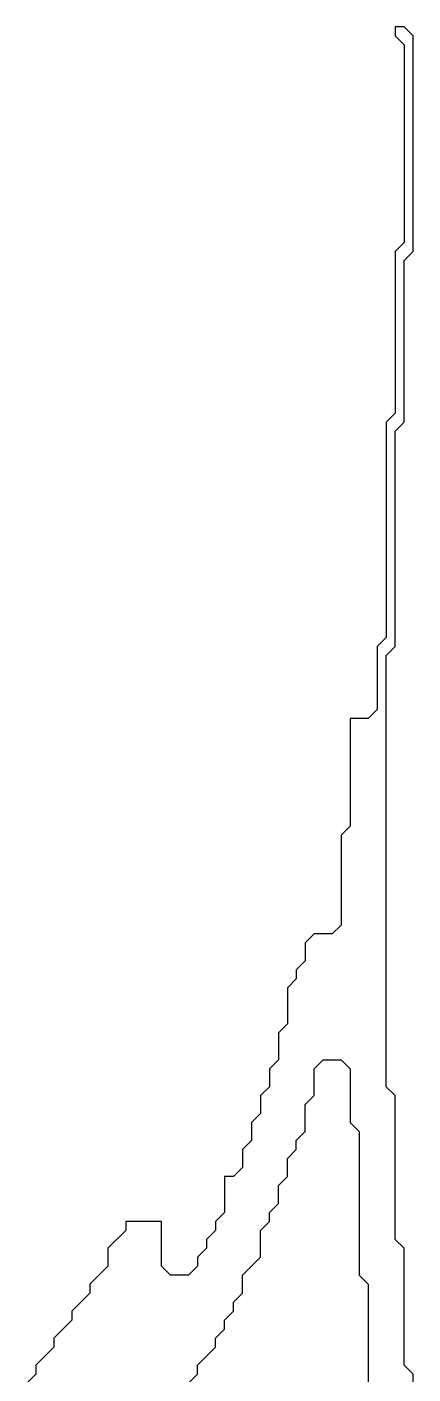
# Model space of a CAD drawing. Header units: metres. Extents: x 0 to 1000, y 0 to 1405.
# Drawn here: x 574.75 to 585.5, y 633.25 to 670.75 of the extents above; entities that cross this region are included whole.
import ezdxf

# ---------------------------------------------------------------- set-up
doc = ezdxf.new("R2010")
doc.units = ezdxf.units.M

msp = doc.modelspace()

# ---------------------------------------------------------------- linework, layer by layer
for points in [[(585.5, 629.25), (585.5, 633.25), (585.25, 633.5), (585.25, 636.75), (585, 637), (585, 641), (584.75, 641.25), (584.75, 653.25), (585, 653.5), (585, 659.5), (585.25, 659.75), (585.25, 664.25), (585.5, 664.5), (585.5, 670.5), (585.25, 670.75), (585, 670.75), (585, 670.5), (585.25, 670.25), (585.25, 664.75), (585, 664.5), (585, 660), (584.75, 659.75), (584.75, 653.75), (584.5, 653.5), (584.5, 651.75), (584.25, 651.5), (583.75, 651.5), (583.75, 648.5), (583.5, 648.25), (583.5, 645.75), (583.25, 645.5), (582.75, 645.5), (582.5, 645.25), (582.5, 644.75), (582.25, 644.5), (582.25, 644.25), (582, 644), (582, 643), (581.75, 642.75), (581.75, 642), (581.5, 641.75), (581.5, 641.25), (581.25, 641), (581.25, 640.5), (581, 640.25), (581, 639.75), (580.75, 639.5), (580.75, 639), (580.5, 638.75), (580.25, 638.75), (580.25, 637.75), (580, 637.5), (580, 637.25), (579.75, 637), (579.75, 636.75), (579.5, 636.5), (579.5, 636.25), (579.25, 636), (578.75, 636), (578.5, 636.25), (578.5, 637.5), (577.5, 637.5), (577.5, 637.25), (577, 636.75), (577, 636.25), (576.5, 635.75), (576.5, 635.5), (576, 635), (576, 634.75), (575.5, 634.25), (575.5, 634), (575, 633.5), (575, 633.25), (574.75, 633)], [(579, 632.75), (579.5, 633.25), (579.5, 633.5), (580, 634), (580, 634.25), (580.25, 634.5), (580.25, 634.75), (580.5, 635), (580.5, 635.25), (580.75, 635.5), (580.75, 636), (581.25, 636.5), (581.25, 637.25), (581.5, 637.5), (581.5, 637.75), (581.75, 638), (581.75, 638.5), (582, 638.75), (582, 639.25), (582.25, 639.5), (582.25, 639.75), (582.5, 640), (582.5, 640.75), (582.75, 641), (582.75, 641.75), (583, 642), (583.5, 642), (583.75, 641.75), (583.75, 640.25), (584, 640), (584, 636), (584.25, 635.75), (584.25, 632.5)]]:
    msp.add_lwpolyline(points)

doc.saveas('drawing.dxf')
